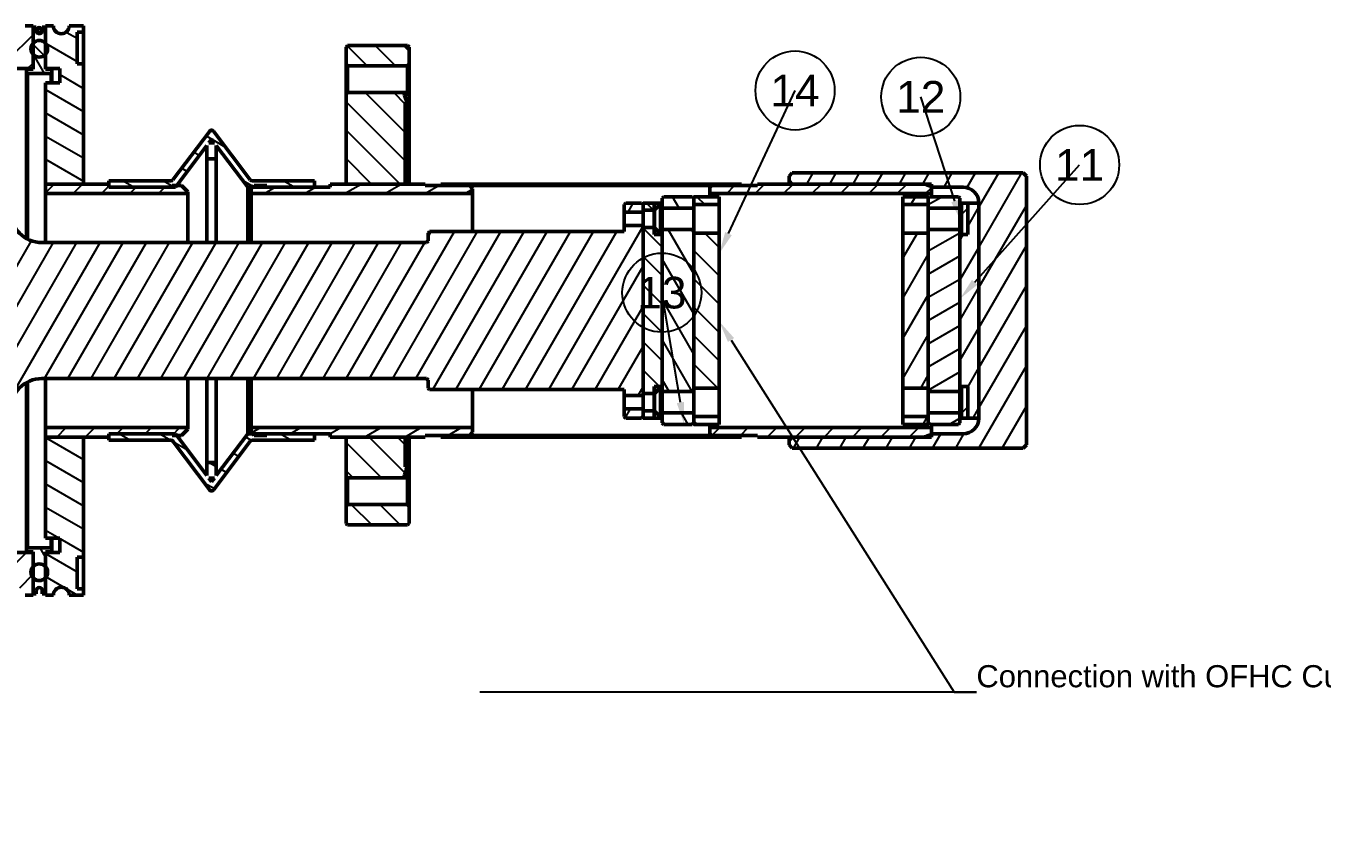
# Model space of a CAD drawing. Header units: millimetres. Extents: x 0 to 841, y 0 to 594.
# Drawn here: x 289.3 to 494.1, y 185.2 to 314.2 of the extents above; entities that cross this region are included whole.
import ezdxf
from ezdxf import colors
from ezdxf.entities.mleader import LeaderData, LeaderLine
from ezdxf.enums import TextEntityAlignment as Align
from ezdxf.math import Vec2, Vec3

# ---------------------------------------------------------------- set-up
doc = ezdxf.new("R2010")
doc.units = ezdxf.units.MM
doc.header["$LTSCALE"] = 0.75
for name, color, linetype, lineweight in [('Balloons', 7, 'Continuous', 25), ('Hatching', 7, 'Continuous', 25), ('Leaders', 7, 'Continuous', 25), ('Visible', 7, 'Continuous', 50)]:
    doc.layers.add(name, color=color, linetype=linetype, lineweight=lineweight)
doc.styles.get("Standard").update_dxf_attribs({"font": 'arial.ttf'})

# ---------------------------------------------------------------- blocks, each defined once
blk = doc.blocks.new('ISO_BALLOON_CIRCULAR_50')
at = {"transparency": 16777216}
blk.add_circle((0, 0), 6.25, dxfattribs=at)
blk.add_attdef('ITEMID', text='', height=5, dxfattribs=at).set_placement((0, 0), align=Align.MIDDLE_CENTER)

msp = doc.modelspace()

# ---------------------------------------------------------------- hatches: boundary and pattern name
at = {"layer": 'Hatching'}
h = msp.add_hatch(dxfattribs=at)
h.set_pattern_fill('ANSI31', color=256, angle=195, style=0)
edge = h.paths.add_edge_path(flags=0)
edge.add_ellipse((151.79, 301.23), major_axis=(-3.17, 0), ratio=1, start_angle=0, end_angle=360)
h.paths.add_polyline_path([(386.79, 253.68), (383.79, 253.68), (383.79, 252.48), (384.04, 252.23), (386.54, 252.23), (386.79, 252.48), (386.79, 253.36)], flags=0)
h.paths.add_polyline_path([(383.79, 284.78), (386.79, 284.78), (386.79, 285.11), (386.79, 285.98), (386.54, 286.23), (384.04, 286.23), (383.79, 285.98)], flags=0)
edge = h.paths.add_edge_path(flags=0)
edge.add_line((180.04, 297.23), (124.54, 297.23))
edge.add_line((124.54, 297.23), (124.54, 291.73))
edge.add_line((124.54, 291.73), (124.29, 291.98))
edge.add_line((124.29, 291.98), (120.29, 291.98))
edge.add_line((120.29, 291.98), (120.04, 291.73))
edge.add_line((120.04, 291.73), (120.04, 276.23))
edge.add_line((120.04, 276.23), (109.04, 276.23))
edge.add_line((109.04, 276.23), (108.54, 275.73))
edge.add_line((108.54, 275.73), (108.54, 262.73))
edge.add_line((108.54, 262.73), (109.04, 262.23))
edge.add_line((109.04, 262.23), (120.04, 262.23))
edge.add_line((120.04, 262.23), (120.04, 246.73))
edge.add_line((120.04, 246.73), (120.29, 246.48))
edge.add_line((120.29, 246.48), (124.29, 246.48))
edge.add_line((124.29, 246.48), (124.54, 246.73))
edge.add_line((124.54, 246.73), (124.54, 241.23))
edge.add_line((124.54, 241.23), (148.79, 241.23))
edge.add_line((148.79, 241.23), (149.04, 242.16))
edge.add_line((149.04, 242.16), (149.04, 243.48))
edge.add_line((149.04, 243.48), (149.09, 243.48))
edge.add_line((149.09, 243.48), (149.09, 242.98))
edge.add_line((149.09, 242.98), (149.34, 242.73))
edge.add_line((149.34, 242.73), (151.3, 242.73))
edge.add_line((151.3, 242.73), (151.3, 243.48))
edge.add_line((151.3, 243.48), (152.3, 243.48))
edge.add_line((152.3, 243.48), (152.3, 242.73))
edge.add_line((152.3, 242.73), (154.24, 242.73))
edge.add_line((154.24, 242.73), (154.49, 242.98))
edge.add_line((154.49, 242.98), (154.49, 243.48))
edge.add_line((154.49, 243.48), (154.54, 243.48))
edge.add_line((154.54, 243.48), (154.54, 242.16))
edge.add_line((154.54, 242.16), (154.79, 241.23))
edge.add_line((154.79, 241.23), (180.04, 241.23))
edge.add_line((180.04, 241.23), (180.04, 230.48))
edge.add_line((180.04, 230.48), (187.44, 230.48))
edge.add_line((187.44, 230.48), (187.44, 224.23))
edge.add_line((187.44, 224.23), (190.44, 224.23))
edge.add_line((190.44, 224.23), (190.44, 230.23))
edge.add_line((190.44, 230.23), (190.44, 231.18))
edge.add_line((190.44, 231.18), (190.44, 232.78))
edge.add_line((190.44, 232.78), (190.44, 232.98))
edge.add_line((190.44, 232.98), (190.44, 234.23))
edge.add_line((190.44, 234.23), (190.54, 234.23))
edge.add_line((190.54, 234.23), (190.54, 247.11))
edge.add_line((190.54, 247.11), (211.04, 247.11))
edge.add_line((211.04, 247.11), (211.92, 247.98))
edge.add_ellipse((212.27, 247.63), major_axis=(-0.354, 0.354), ratio=1, start_angle=315, end_angle=360, ccw=False)
edge.add_line((212.27, 248.13), (252.44, 248.13))
edge.add_ellipse((252.44, 247.63), major_axis=(0, 0.5), ratio=1, start_angle=315, end_angle=360, ccw=False)
edge.add_line((252.79, 247.98), (253.04, 247.73))
edge.add_line((253.04, 247.73), (253.29, 247.73))
edge.add_line((253.29, 247.73), (253.29, 246.98))
edge.add_line((253.29, 246.98), (253.54, 246.73))
edge.add_line((253.54, 246.73), (265.29, 246.73))
edge.add_line((265.29, 246.73), (265.29, 237.98))
edge.add_line((265.29, 237.98), (268.54, 237.98))
edge.add_line((268.54, 237.98), (268.54, 246.73))
edge.add_line((268.54, 246.73), (286.54, 246.73))
edge.add_line((286.54, 246.73), (286.79, 246.98))
edge.add_line((286.79, 246.98), (286.79, 253.48))
edge.add_ellipse((291.79, 253.48), major_axis=(-5, 0), ratio=1, start_angle=-90, end_angle=0, ccw=False)
edge.add_line((291.79, 258.48), (352.54, 258.48))
edge.add_line((352.54, 258.48), (352.79, 258.23))
edge.add_line((352.79, 258.23), (352.79, 256.98))
edge.add_line((352.79, 256.98), (353.04, 256.73))
edge.add_line((353.04, 256.73), (383.79, 256.73))
edge.add_line((383.79, 256.73), (383.79, 255.78))
edge.add_line((383.79, 255.78), (386.79, 255.78))
edge.add_line((386.79, 255.78), (386.79, 256.11))
edge.add_line((386.79, 256.11), (386.79, 282.36))
edge.add_line((386.79, 282.36), (386.79, 282.68))
edge.add_line((386.79, 282.68), (383.79, 282.68))
edge.add_line((383.79, 282.68), (383.79, 281.73))
edge.add_line((383.79, 281.73), (353.04, 281.73))
edge.add_line((353.04, 281.73), (352.79, 281.48))
edge.add_line((352.79, 281.48), (352.79, 280.23))
edge.add_line((352.79, 280.23), (352.54, 279.98))
edge.add_line((352.54, 279.98), (291.79, 279.98))
edge.add_ellipse((291.79, 284.98), major_axis=(0, -5), ratio=1, start_angle=-90, end_angle=0, ccw=False)
edge.add_line((286.79, 284.98), (286.79, 291.48))
edge.add_line((286.79, 291.48), (286.54, 291.73))
edge.add_line((286.54, 291.73), (268.54, 291.73))
edge.add_line((268.54, 291.73), (268.54, 300.48))
edge.add_line((268.54, 300.48), (265.29, 300.48))
edge.add_line((265.29, 300.48), (265.29, 291.73))
edge.add_line((265.29, 291.73), (253.54, 291.73))
edge.add_line((253.54, 291.73), (253.29, 291.48))
edge.add_line((253.29, 291.48), (253.29, 290.73))
edge.add_line((253.29, 290.73), (253.04, 290.73))
edge.add_line((253.04, 290.73), (252.79, 290.48))
edge.add_ellipse((252.44, 290.83), major_axis=(0.354, -0.354), ratio=1, start_angle=-45, end_angle=0, ccw=False)
edge.add_line((252.44, 290.33), (212.27, 290.33))
edge.add_ellipse((212.27, 290.83), major_axis=(0, -0.5), ratio=1, start_angle=-45, end_angle=0, ccw=False)
edge.add_line((211.92, 290.48), (211.04, 291.36))
edge.add_line((211.04, 291.36), (190.54, 291.36))
edge.add_line((190.54, 291.36), (190.54, 304.23))
edge.add_line((190.54, 304.23), (190.44, 304.23))
edge.add_line((190.44, 304.23), (190.44, 305.48))
edge.add_line((190.44, 305.48), (190.44, 305.68))
edge.add_line((190.44, 305.68), (190.44, 307.28))
edge.add_line((190.44, 307.28), (190.44, 308.23))
edge.add_line((190.44, 308.23), (190.44, 314.23))
edge.add_line((190.44, 314.23), (187.44, 314.23))
edge.add_line((187.44, 314.23), (187.44, 307.98))
edge.add_line((187.44, 307.98), (180.04, 307.98))
edge.add_line((180.04, 307.98), (180.04, 297.23))
h = msp.add_hatch(dxfattribs=at)
h.set_pattern_fill('ANSI31', color=256, angle=180, style=0)
edge = h.paths.add_edge_path(flags=0)
edge.add_line((285.39, 313.23), (285.39, 309.03))
edge.add_line((285.39, 309.03), (287.39, 309.03))
edge.add_line((287.39, 309.03), (287.39, 308.98))
edge.add_line((287.39, 308.98), (287.39, 307.98))
edge.add_line((287.39, 307.98), (287.39, 307.48))
edge.add_line((287.39, 307.48), (290.39, 307.48))
edge.add_line((290.39, 307.48), (290.39, 309.71))
edge.add_line((290.39, 309.71), (290.39, 311.5))
edge.add_line((290.39, 311.5), (290.39, 314.23))
edge.add_line((290.39, 314.23), (289.14, 314.23))
edge.add_ellipse((287.89, 314.23), major_axis=(1.25, 0), ratio=1, start_angle=-180, end_angle=0, ccw=False)
edge.add_line((286.64, 314.23), (284.39, 314.23))
edge.add_line((284.39, 314.23), (284.39, 313.23))
edge.add_line((284.39, 313.23), (285.39, 313.23))
edge = h.paths.add_edge_path(flags=0)
edge.add_line((285.39, 229.43), (285.39, 225.23))
edge.add_line((285.39, 225.23), (284.39, 225.23))
edge.add_line((284.39, 225.23), (284.39, 224.23))
edge.add_line((284.39, 224.23), (286.64, 224.23))
edge.add_ellipse((287.89, 224.23), major_axis=(-1.25, 0), ratio=1, start_angle=-180, end_angle=0, ccw=False)
edge.add_line((289.14, 224.23), (290.39, 224.23))
edge.add_line((290.39, 224.23), (290.39, 224.43))
edge.add_line((290.39, 224.43), (290.39, 226.96))
edge.add_line((290.39, 226.96), (290.39, 228.75))
edge.add_line((290.39, 228.75), (290.39, 230.98))
edge.add_line((290.39, 230.98), (287.39, 230.98))
edge.add_line((287.39, 230.98), (287.39, 230.48))
edge.add_line((287.39, 230.48), (287.39, 229.48))
edge.add_line((287.39, 229.48), (287.39, 229.43))
edge.add_line((287.39, 229.43), (285.39, 229.43))
h = msp.add_hatch(dxfattribs=at)
h.set_pattern_fill('ANSI31', color=256, angle=105, style=0)
edge = h.paths.add_edge_path(flags=0)
edge.add_ellipse((291.37, 313.51), major_axis=(-0.45, 0), ratio=1, start_angle=0, end_angle=360)
edge = h.paths.add_edge_path(flags=0)
edge.add_ellipse((291.37, 313.51), major_axis=(0.35, 0), ratio=1, start_angle=0, end_angle=360, ccw=False)
h = msp.add_hatch(dxfattribs=at)
h.set_pattern_fill('ANSI31', color=256, angle=105, style=0)
edge = h.paths.add_edge_path(flags=0)
edge.add_line((292.34, 224.23), (293.59, 224.23))
edge.add_ellipse((294.84, 224.23), major_axis=(-1.25, 0), ratio=1, start_angle=-180, end_angle=0, ccw=False)
edge.add_line((296.09, 224.23), (298.34, 224.23))
edge.add_line((298.34, 224.23), (298.34, 225.23))
edge.add_line((298.34, 225.23), (297.34, 225.23))
edge.add_line((297.34, 225.23), (297.34, 230.23))
edge.add_line((297.34, 230.23), (298.34, 230.23))
edge.add_line((298.34, 230.23), (298.34, 249.23))
edge.add_line((298.34, 249.23), (292.34, 249.23))
edge.add_line((292.34, 249.23), (292.34, 233.23))
edge.add_line((292.34, 233.23), (294.59, 233.23))
edge.add_line((294.59, 233.23), (294.59, 230.98))
edge.add_line((294.59, 230.98), (292.34, 230.98))
edge.add_line((292.34, 230.98), (292.34, 228.75))
edge.add_line((292.34, 228.75), (292.34, 226.96))
edge.add_line((292.34, 226.96), (292.34, 224.43))
edge.add_line((292.34, 224.43), (292.34, 224.23))
edge = h.paths.add_edge_path(flags=0)
edge.add_line((293.59, 314.23), (292.34, 314.23))
edge.add_line((292.34, 314.23), (292.34, 311.5))
edge.add_line((292.34, 311.5), (292.34, 309.71))
edge.add_line((292.34, 309.71), (292.34, 307.48))
edge.add_line((292.34, 307.48), (294.59, 307.48))
edge.add_line((294.59, 307.48), (294.59, 305.23))
edge.add_line((294.59, 305.23), (292.34, 305.23))
edge.add_line((292.34, 305.23), (292.34, 289.23))
edge.add_line((292.34, 289.23), (298.34, 289.23))
edge.add_line((298.34, 289.23), (298.34, 308.23))
edge.add_line((298.34, 308.23), (297.34, 308.23))
edge.add_line((297.34, 308.23), (297.34, 313.23))
edge.add_line((297.34, 313.23), (298.34, 313.23))
edge.add_line((298.34, 313.23), (298.34, 314.23))
edge.add_line((298.34, 314.23), (296.09, 314.23))
edge.add_ellipse((294.84, 314.23), major_axis=(1.25, 0), ratio=1, start_angle=-180, end_angle=0, ccw=False)
h = msp.add_hatch(dxfattribs=at)
h.set_pattern_fill('ANSI31', color=256, angle=90, style=0)
edge = h.paths.add_edge_path(flags=0)
edge.add_ellipse((291.37, 310.61), major_axis=(0, -1.32), ratio=1, start_angle=360, end_angle=407.379)
edge.add_ellipse((291.37, 310.61), major_axis=(0.975, -0.897), ratio=1, start_angle=360, end_angle=445.242)
edge.add_ellipse((291.37, 310.61), major_axis=(0.975, 0.897), ratio=1, start_angle=0, end_angle=94.758)
edge.add_ellipse((291.37, 310.61), major_axis=(-0.975, 0.897), ratio=1, start_angle=0, end_angle=85.242)
edge.add_ellipse((291.37, 310.61), major_axis=(-0.975, -0.897), ratio=1, start_angle=360, end_angle=407.379)
edge = h.paths.add_edge_path(flags=0)
edge.add_ellipse((291.37, 227.86), major_axis=(0, 1.33), ratio=1, start_angle=360, end_angle=407.379)
edge.add_ellipse((291.37, 227.86), major_axis=(-0.975, 0.897), ratio=1, start_angle=360, end_angle=445.242)
edge.add_ellipse((291.37, 227.86), major_axis=(-0.975, -0.897), ratio=1, start_angle=360, end_angle=454.758)
edge.add_ellipse((291.37, 227.86), major_axis=(0.975, -0.897), ratio=1, start_angle=360, end_angle=445.242)
edge.add_ellipse((291.37, 227.86), major_axis=(0.975, 0.897), ratio=1, start_angle=360, end_angle=407.379)
h = msp.add_hatch(dxfattribs=at)
h.set_pattern_fill('ANSI31', color=256, angle=75, style=0)
edge = h.paths.add_edge_path(flags=0)
edge.add_line((290.39, 307.38), (289.37, 307.38))
edge.add_line((289.37, 307.38), (289.37, 306.88))
edge.add_line((289.37, 306.88), (289.52, 306.73))
edge.add_line((289.52, 306.73), (293.22, 306.73))
edge.add_line((293.22, 306.73), (293.37, 306.88))
edge.add_line((293.37, 306.88), (293.37, 307.38))
edge.add_line((293.37, 307.38), (292.34, 307.38))
edge.add_line((292.34, 307.38), (292.34, 307.48))
edge.add_line((292.34, 307.48), (292.34, 309.71))
edge.add_ellipse((291.37, 310.61), major_axis=(0.975, -0.897), ratio=1, start_angle=-94.758, end_angle=0, ccw=False)
edge.add_line((290.39, 309.71), (290.39, 307.48))
edge.add_line((290.39, 307.48), (290.39, 307.38))
edge = h.paths.add_edge_path(flags=0)
edge.add_line((289.37, 231.08), (290.39, 231.08))
edge.add_line((290.39, 231.08), (290.39, 230.98))
edge.add_line((290.39, 230.98), (290.39, 228.75))
edge.add_ellipse((291.37, 227.86), major_axis=(-0.975, 0.897), ratio=1, start_angle=-94.758, end_angle=0, ccw=False)
edge.add_line((292.34, 228.75), (292.34, 230.98))
edge.add_line((292.34, 230.98), (292.34, 231.08))
edge.add_line((292.34, 231.08), (293.37, 231.08))
edge.add_line((293.37, 231.08), (293.37, 231.58))
edge.add_line((293.37, 231.58), (293.22, 231.73))
edge.add_line((293.22, 231.73), (289.52, 231.73))
edge.add_line((289.52, 231.73), (289.37, 231.58))
edge.add_line((289.37, 231.58), (289.37, 231.08))
h = msp.add_hatch(dxfattribs=at)
h.set_pattern_fill('ANSI31', color=256, angle=90, style=0)
edge = h.paths.add_edge_path(flags=0)
edge.add_line((349.79, 303.46), (349.54, 303.71))
edge.add_line((349.54, 303.71), (340.09, 303.71))
edge.add_line((340.09, 303.71), (339.84, 303.46))
edge.add_line((339.84, 303.46), (339.84, 289.23))
edge.add_line((339.84, 289.23), (349.19, 289.23))
edge.add_line((349.19, 289.23), (349.19, 301.95))
edge.add_line((349.19, 301.95), (349.49, 302.06))
edge.add_line((349.49, 302.06), (349.05, 303.27))
edge.add_ellipse((349.14, 303.31), major_axis=(-0.094, -0.0342), ratio=1, start_angle=250, end_angle=360, ccw=False)
edge.add_line((349.14, 303.41), (349.79, 303.41))
edge.add_line((349.79, 303.41), (349.79, 303.46))
edge = h.paths.add_edge_path(flags=0)
edge.add_line((349.54, 242.76), (349.79, 243.01))
edge.add_line((349.79, 243.01), (349.79, 243.06))
edge.add_line((349.79, 243.06), (349.14, 243.06))
edge.add_ellipse((349.14, 243.16), major_axis=(0, -0.1), ratio=1, start_angle=250, end_angle=360, ccw=False)
edge.add_line((349.05, 243.19), (349.49, 244.41))
edge.add_line((349.49, 244.41), (349.19, 244.52))
edge.add_line((349.19, 244.52), (349.19, 249.23))
edge.add_line((349.19, 249.23), (339.84, 249.23))
edge.add_line((339.84, 249.23), (339.84, 243.01))
edge.add_line((339.84, 243.01), (340.09, 242.76))
edge.add_line((340.09, 242.76), (349.54, 242.76))
h.paths.add_polyline_path([(340.09, 311.13), (339.84, 310.88), (339.84, 308.16), (340.09, 307.91), (349.54, 307.91), (349.79, 308.16), (349.79, 310.88), (349.54, 311.13)], flags=0)
h.paths.add_polyline_path([(339.84, 235.58), (340.09, 235.33), (349.54, 235.33), (349.79, 235.58), (349.79, 238.31), (349.54, 238.56), (340.09, 238.56), (339.84, 238.31)], flags=0)
h = msp.add_hatch(dxfattribs=at)
h.set_pattern_fill('ANSI31', color=256, angle=105, style=0)
edge = h.paths.add_edge_path(flags=0)
edge.add_line((302.34, 288.73), (312.34, 288.73))
edge.add_line((312.34, 288.73), (312.87, 288.73))
edge.add_line((312.87, 288.73), (313.06, 288.98))
edge.add_line((313.06, 288.98), (317.84, 295.32))
edge.add_line((317.84, 295.32), (317.84, 293.48))
edge.add_ellipse((318.09, 293.48), major_axis=(-0.25, 0), ratio=1, start_angle=0, end_angle=90)
edge.add_line((318.09, 293.23), (319.09, 293.23))
edge.add_ellipse((319.09, 293.48), major_axis=(0, -0.25), ratio=1, start_angle=360, end_angle=450)
edge.add_line((319.34, 293.48), (319.34, 295.32))
edge.add_line((319.34, 295.32), (324.31, 288.73))
edge.add_line((324.31, 288.73), (325.09, 288.73))
edge.add_line((325.09, 288.73), (327.34, 288.73))
edge.add_line((327.34, 288.73), (334.84, 288.73))
edge.add_line((334.84, 288.73), (334.84, 289.73))
edge.add_line((334.84, 289.73), (324.98, 289.73))
edge.add_ellipse((324.98, 290.08), major_axis=(0, -0.35), ratio=1, start_angle=307, end_angle=360, ccw=False)
edge.add_line((324.7, 289.87), (318.87, 297.61))
edge.add_ellipse((318.59, 297.4), major_axis=(0.28, 0.211), ratio=1, start_angle=360, end_angle=466)
edge.add_line((318.31, 297.61), (312.48, 289.87))
edge.add_ellipse((312.2, 290.08), major_axis=(0.28, -0.211), ratio=1, start_angle=-53, end_angle=0, ccw=False)
edge.add_line((312.2, 289.73), (302.34, 289.73))
edge.add_line((302.34, 289.73), (302.34, 289.23))
edge.add_line((302.34, 289.23), (302.34, 288.73))
h.paths.add_polyline_path([(318.59, 296.32), (319.04, 295.73), (318.15, 295.73)], flags=0)
edge = h.paths.add_edge_path(flags=0)
edge.add_line((312.87, 249.73), (312.34, 249.73))
edge.add_line((312.34, 249.73), (302.34, 249.73))
edge.add_line((302.34, 249.73), (302.34, 249.23))
edge.add_line((302.34, 249.23), (302.34, 248.73))
edge.add_line((302.34, 248.73), (312.2, 248.73))
edge.add_ellipse((312.2, 248.38), major_axis=(0, 0.35), ratio=1, start_angle=307, end_angle=360, ccw=False)
edge.add_line((312.48, 248.59), (318.31, 240.85))
edge.add_ellipse((318.59, 241.06), major_axis=(-0.28, -0.211), ratio=1, start_angle=0, end_angle=106)
edge.add_line((318.87, 240.85), (324.7, 248.59))
edge.add_ellipse((324.98, 248.38), major_axis=(-0.28, 0.211), ratio=1, start_angle=307, end_angle=360, ccw=False)
edge.add_line((324.98, 248.73), (334.84, 248.73))
edge.add_line((334.84, 248.73), (334.84, 249.73))
edge.add_line((334.84, 249.73), (327.34, 249.73))
edge.add_line((327.34, 249.73), (325.09, 249.73))
edge.add_line((325.09, 249.73), (324.31, 249.73))
edge.add_line((324.31, 249.73), (319.34, 243.14))
edge.add_line((319.34, 243.14), (319.34, 244.98))
edge.add_ellipse((319.09, 244.98), major_axis=(0.25, 0), ratio=1, start_angle=360, end_angle=450)
edge.add_line((319.09, 245.23), (318.09, 245.23))
edge.add_ellipse((318.09, 244.98), major_axis=(0, 0.25), ratio=1, start_angle=360, end_angle=450)
edge.add_line((317.84, 244.98), (317.84, 243.14))
edge.add_line((317.84, 243.14), (313.06, 249.48))
edge.add_line((313.06, 249.48), (312.87, 249.73))
h.paths.add_polyline_path([(319.04, 242.73), (318.59, 242.14), (318.15, 242.73)], flags=0)
h = msp.add_hatch(dxfattribs=at)
h.set_pattern_fill('ANSI31', color=256, angle=195, style=0)
edge = h.paths.add_edge_path(flags=0)
edge.add_ellipse((437.34, 286.23), major_axis=(0, 2.5), ratio=1, start_angle=-90, end_angle=0, ccw=False)
edge.add_line((439.84, 286.23), (439.84, 252.23))
edge.add_ellipse((437.34, 252.23), major_axis=(2.5, 0), ratio=1, start_angle=-90, end_angle=0, ccw=False)
edge.add_line((437.34, 249.73), (432.34, 249.73))
edge.add_ellipse((430.84, 251.73), major_axis=(1.5, -2), ratio=1, start_angle=323.1301, end_angle=360, ccw=False)
edge.add_line((430.84, 249.23), (410.34, 249.23))
edge.add_line((410.34, 249.23), (409.84, 248.73))
edge.add_line((409.84, 248.73), (409.84, 247.98))
edge.add_line((409.84, 247.98), (410.34, 247.48))
edge.add_line((410.34, 247.48), (446.84, 247.48))
edge.add_line((446.84, 247.48), (447.34, 247.98))
edge.add_line((447.34, 247.98), (447.34, 290.48))
edge.add_line((447.34, 290.48), (446.84, 290.98))
edge.add_line((446.84, 290.98), (410.34, 290.98))
edge.add_line((410.34, 290.98), (409.84, 290.48))
edge.add_line((409.84, 290.48), (409.84, 289.73))
edge.add_line((409.84, 289.73), (410.34, 289.23))
edge.add_line((410.34, 289.23), (430.84, 289.23))
edge.add_ellipse((430.84, 286.73), major_axis=(0, 2.5), ratio=1, start_angle=-36.8699, end_angle=0, ccw=False)
edge.add_line((432.34, 288.73), (437.34, 288.73))
h = msp.add_hatch(dxfattribs=at)
h.set_pattern_fill('ANSI31', color=256, angle=180, style=0)
h.paths.add_polyline_path([(314.84, 287.98), (313.84, 288.98), (313.06, 288.98), (312.34, 288.98), (312.34, 288.73), (302.34, 288.73), (302.34, 289.23), (298.34, 289.23), (292.34, 289.23), (292.34, 287.73), (314.84, 287.73)], flags=0)
h.paths.add_polyline_path([(313.84, 249.48), (314.84, 250.48), (314.84, 250.73), (292.34, 250.73), (292.34, 249.23), (298.34, 249.23), (302.34, 249.23), (302.34, 249.73), (312.34, 249.73), (312.34, 249.48), (313.06, 249.48)], flags=0)
h = msp.add_hatch(dxfattribs=at)
h.set_pattern_fill('ANSI31', color=256, angle=165, style=0)
h.paths.add_polyline_path([(337.34, 289.23), (337.34, 288.73), (334.84, 288.73), (327.34, 288.73), (327.34, 288.98), (325.34, 288.98), (325.09, 288.73), (324.84, 288.48), (324.84, 287.73), (359.84, 287.73), (359.84, 288.48), (359.34, 288.98), (354.84, 288.98), (352.34, 288.98), (352.34, 289.23), (349.19, 289.23), (339.84, 289.23)], flags=0)
h.paths.add_polyline_path([(337.34, 249.73), (337.34, 249.23), (339.84, 249.23), (349.19, 249.23), (352.34, 249.23), (352.34, 249.48), (354.84, 249.48), (359.34, 249.48), (359.84, 249.98), (359.84, 250.73), (324.84, 250.73), (324.84, 249.98), (325.09, 249.73), (325.34, 249.48), (327.34, 249.48), (327.34, 249.73), (334.84, 249.73)], flags=0)
h = msp.add_hatch(dxfattribs=at)
h.set_pattern_fill('ANSI31', color=256, angle=75, style=0)
h.paths.add_polyline_path([(354.84, 289.23), (354.84, 288.98), (359.34, 288.98), (397.59, 288.98), (402.34, 288.98), (402.34, 289.23)], flags=0)
h.paths.add_polyline_path([(354.84, 249.48), (354.84, 249.23), (402.34, 249.23), (402.34, 249.48), (397.59, 249.48), (359.34, 249.48)], flags=0)
h = msp.add_hatch(dxfattribs=at)
h.set_pattern_fill('ANSI31', color=256, angle=180, style=0)
h.paths.add_polyline_path([(397.59, 288.98), (397.34, 288.73), (397.34, 287.73), (432.34, 287.73), (432.34, 288.73), (432.34, 289.23), (430.84, 289.23), (410.34, 289.23), (404.84, 289.23), (404.84, 288.98), (402.34, 288.98)], flags=0)
h.paths.add_polyline_path([(397.34, 249.73), (397.59, 249.48), (402.34, 249.48), (404.84, 249.48), (404.84, 249.23), (410.34, 249.23), (430.84, 249.23), (432.34, 249.23), (432.34, 249.73), (432.34, 250.73), (397.34, 250.73)], flags=0)
h = msp.add_hatch(dxfattribs=at)
h.set_pattern_fill('ANSI31', color=256, angle=75, style=0)
h.paths.add_polyline_path([(390.04, 287.23), (389.79, 286.98), (389.79, 285.43), (394.79, 285.43), (394.79, 285.98), (394.79, 286.98), (394.54, 287.23)], flags=0)
h.paths.add_polyline_path([(389.79, 251.48), (390.04, 251.23), (394.54, 251.23), (394.79, 251.48), (394.79, 252.48), (394.79, 253.04), (389.79, 253.04)], flags=0)
h.paths.add_polyline_path([(394.79, 256.43), (394.79, 256.98), (394.79, 281.48), (394.79, 282.04), (389.79, 282.04), (389.79, 281.13), (389.79, 257.33), (389.79, 256.43)], flags=0)
h = msp.add_hatch(dxfattribs=at)
h.set_pattern_fill('ANSI31', color=256, angle=90, style=0)
h.paths.add_polyline_path([(394.79, 287.23), (394.79, 286.98), (394.79, 285.98), (398.79, 285.98), (398.79, 287.23)], flags=0)
h.paths.add_polyline_path([(394.79, 281.48), (394.79, 256.98), (398.79, 256.98), (398.79, 281.48)], flags=0)
h.paths.add_polyline_path([(394.79, 252.48), (394.79, 251.48), (394.79, 251.23), (398.79, 251.23), (398.79, 252.48)], flags=0)
h = msp.add_hatch(dxfattribs=at)
h.set_pattern_fill('ANSI31', color=256, angle=195, style=0)
h.paths.add_polyline_path([(431.84, 251.23), (431.84, 251.48), (431.84, 252.48), (427.84, 252.48), (427.84, 251.23)], flags=0)
h.paths.add_polyline_path([(431.84, 256.98), (431.84, 281.48), (427.84, 281.48), (427.84, 256.98)], flags=0)
h.paths.add_polyline_path([(431.84, 285.98), (431.84, 286.98), (431.84, 287.23), (427.84, 287.23), (427.84, 285.98)], flags=0)
h = msp.add_hatch(dxfattribs=at)
h.set_pattern_fill('ANSI31', color=256, angle=165, style=0)
h.paths.add_polyline_path([(436.84, 286.98), (436.59, 287.23), (432.09, 287.23), (431.84, 286.98), (431.84, 285.98), (431.84, 285.43), (436.84, 285.43)], flags=0)
h.paths.add_polyline_path([(436.59, 251.23), (436.84, 251.48), (436.84, 253.04), (431.84, 253.04), (431.84, 252.48), (431.84, 251.48), (432.09, 251.23)], flags=0)
h.paths.add_polyline_path([(431.84, 282.04), (431.84, 281.48), (431.84, 256.98), (431.84, 256.43), (436.84, 256.43), (436.84, 257.23), (436.84, 281.23), (436.84, 282.04)], flags=0)
h = msp.add_hatch(dxfattribs=at)
h.set_pattern_fill('ANSI31', color=256, angle=90, style=0)
h.paths.add_polyline_path([(386.79, 285.11), (388.54, 285.11), (388.54, 286.23), (386.79, 286.23), (386.79, 285.98)], flags=0)
h.paths.add_polyline_path([(388.54, 253.36), (386.79, 253.36), (386.79, 252.48), (386.79, 252.23), (388.54, 252.23)], flags=0)
h.paths.add_polyline_path([(386.79, 256.11), (388.54, 256.11), (388.54, 257.23), (389.54, 257.23), (389.69, 257.23), (389.79, 257.33), (389.79, 281.13), (389.69, 281.23), (389.54, 281.23), (388.54, 281.23), (388.54, 282.36), (386.79, 282.36)], flags=0)
h = msp.add_hatch(dxfattribs=at)
h.set_pattern_fill('ANSI31', color=256, angle=105, style=0)
h.paths.add_polyline_path([(389.54, 281.38), (388.57, 282.36), (388.54, 282.36), (388.54, 281.23), (389.54, 281.23)], flags=0)
h.paths.add_polyline_path([(388.57, 256.11), (389.54, 257.08), (389.54, 257.23), (388.54, 257.23), (388.54, 256.11)], flags=0)
h.paths.add_polyline_path([(389.54, 286.23), (388.54, 286.23), (388.54, 285.11), (388.57, 285.11), (389.54, 286.08)], flags=0)
h.paths.add_polyline_path([(388.54, 252.23), (389.54, 252.23), (389.54, 252.38), (388.57, 253.36), (388.54, 253.36)], flags=0)
h = msp.add_hatch(dxfattribs=at)
h.set_pattern_fill('ANSI31', color=256, angle=195, style=0)
h.paths.add_polyline_path([(438.09, 281.23), (437.09, 281.23), (436.84, 281.23), (436.84, 257.23), (437.09, 257.23), (438.09, 257.23), (438.09, 252.23), (439.84, 252.23), (439.84, 286.23), (438.09, 286.23)], flags=0)
h = msp.add_hatch(dxfattribs=at)
h.set_pattern_fill('ANSI31', color=256, angle=180, style=0)
h.paths.add_polyline_path([(437.09, 252.23), (438.09, 252.23), (438.09, 257.23), (437.09, 257.23)], flags=0)
h.paths.add_polyline_path([(438.09, 286.23), (437.09, 286.23), (437.09, 281.23), (438.09, 281.23)], flags=0)
h = msp.add_hatch(dxfattribs=at)
h.set_pattern_fill('ANSI31', color=256, angle=165, style=0)
edge = h.paths.add_edge_path(flags=0)
edge.add_line((290.39, 224.43), (290.89, 224.43))
edge.add_line((290.89, 224.43), (290.89, 224.96))
edge.add_ellipse((291.37, 224.96), major_axis=(-0.475, 0), ratio=1, start_angle=-180, end_angle=0, ccw=False)
edge.add_line((291.84, 224.96), (291.84, 224.43))
edge.add_line((291.84, 224.43), (292.34, 224.43))
edge.add_line((292.34, 224.43), (292.34, 226.96))
edge.add_ellipse((291.37, 227.86), major_axis=(0.975, -0.897), ratio=1, start_angle=265.242, end_angle=360, ccw=False)
edge.add_line((290.39, 226.96), (290.39, 224.43))

# ---------------------------------------------------------------- linework, layer by layer
at = {"layer": 'Visible', "extrusion": (-1e-16, -1, 0)}
for p, q in [((290.39, 314.23), (289.14, 314.23)), ((290.39, 307.48), (290.39, 314.23)), ((290.89, 314.02), (290.39, 314.02)), ((290.89, 313.49), (290.89, 314.02)), ((290.92, 313.51), (290.92, 313.34)), ((291.82, 313.34), (291.82, 313.51)), ((291.84, 314.02), (291.84, 313.49)), ((292.34, 314.02), (291.84, 314.02)), ((293.59, 314.23), (292.34, 314.23)), ((292.34, 314.23), (292.34, 307.48)), ((298.34, 314.23), (296.09, 314.23)), ((298.34, 313.23), (298.34, 314.23)), ((297.34, 308.23), (297.34, 313.23)), ((297.34, 313.23), (298.34, 313.23)), ((298.34, 308.23), (298.34, 313.23)), ((290.39, 309.71), (290.39, 307.38)), ((292.34, 307.38), (292.34, 309.71)), ((340.09, 311.13), (339.84, 310.88)), ((339.84, 310.88), (339.84, 308.16)), ((349.54, 311.13), (340.09, 311.13)), ((349.79, 310.88), (349.54, 311.13)), ((349.79, 308.16), (349.79, 310.88)), ((287.39, 307.48), (290.39, 307.48)), ((290.39, 307.38), (289.37, 307.38)), ((289.37, 307.38), (289.37, 306.88)), ((292.34, 307.48), (294.59, 307.48)), ((293.37, 307.38), (292.34, 307.38)), ((293.37, 306.88), (293.37, 307.38)), ((294.59, 307.48), (294.59, 305.23)), ((298.34, 308.23), (297.34, 308.23)), ((298.34, 289.23), (298.34, 308.23)), ((339.84, 308.16), (340.09, 307.91)), ((339.84, 303.46), (339.84, 308.16)), ((340.09, 307.91), (349.54, 307.91)), ((340.09, 307.91), (340.09, 303.71)), ((349.54, 307.91), (349.79, 308.16)), ((349.54, 303.71), (349.54, 307.91)), ((349.79, 308.16), (349.79, 303.46)), ((289.37, 306.88), (289.52, 306.73)), ((289.37, 280.61), (289.37, 306.88)), ((289.52, 306.73), (293.22, 306.73)), ((289.52, 306.73), (289.52, 280.53)), ((294.59, 305.23), (292.34, 305.23)), ((292.34, 305.23), (292.34, 289.23)), ((293.22, 306.73), (293.37, 306.88)), ((293.22, 305.23), (293.22, 306.73)), ((293.37, 306.88), (293.37, 305.23)), ((340.09, 303.71), (339.84, 303.46)), ((339.84, 303.46), (339.84, 289.23)), ((349.54, 303.71), (340.09, 303.71)), ((349.49, 302.06), (349.05, 303.27)), ((349.14, 303.41), (349.79, 303.41)), ((349.79, 303.46), (349.54, 303.71)), ((349.79, 303.41), (349.79, 303.46)), ((349.79, 289.23), (349.79, 303.41)), ((349.19, 301.95), (349.49, 302.06)), ((349.19, 289.23), (349.19, 301.95)), ((349.49, 289.23), (349.49, 302.06)), ((318.31, 297.61), (312.48, 289.87)), ((324.7, 289.87), (318.87, 297.61)), ((312.87, 288.73), (317.84, 295.32)), ((317.84, 295.32), (317.84, 293.48)), ((318.15, 295.73), (318.59, 296.32)), ((319.04, 295.73), (318.15, 295.73)), ((318.59, 296.32), (319.04, 295.73)), ((318.59, 295.73), (318.59, 296.32)), ((319.34, 293.48), (319.34, 295.32)), ((319.34, 295.32), (324.31, 288.73)), ((317.84, 279.98), (317.84, 293.48)), ((318.09, 293.23), (319.09, 293.23)), ((319.34, 293.48), (319.34, 279.98)), ((410.34, 290.98), (409.84, 290.48)), ((446.84, 290.98), (410.34, 290.98)), ((447.34, 290.48), (446.84, 290.98)), ((302.34, 289.23), (292.34, 289.23)), ((292.34, 289.23), (292.34, 287.73)), ((292.34, 289.23), (298.34, 289.23)), ((312.2, 289.73), (302.34, 289.73)), ((302.34, 289.73), (302.34, 288.73)), ((302.34, 288.73), (302.34, 289.23)), ((313.84, 288.98), (312.34, 288.98)), ((312.34, 288.98), (312.34, 288.73)), ((314.84, 287.98), (313.84, 288.98)), ((325.34, 288.98), (324.84, 288.48)), ((334.84, 289.73), (324.98, 289.73)), ((327.34, 288.98), (325.34, 288.98)), ((327.34, 288.73), (327.34, 288.98)), ((334.84, 288.73), (334.84, 289.73)), ((337.34, 289.23), (337.34, 288.73)), ((352.34, 289.23), (337.34, 289.23)), ((339.84, 289.23), (349.19, 289.23)), ((352.34, 288.98), (352.34, 289.23)), ((359.34, 288.98), (352.34, 288.98)), ((354.84, 289.23), (354.84, 288.98)), ((402.34, 289.23), (354.84, 289.23)), ((354.84, 288.98), (402.34, 288.98)), ((359.84, 288.48), (359.34, 288.98)), ((397.59, 288.98), (397.34, 288.73)), ((404.84, 288.98), (397.59, 288.98)), ((402.34, 288.98), (402.34, 289.23)), ((432.34, 289.23), (404.84, 289.23)), ((404.84, 289.23), (404.84, 288.98)), ((409.84, 290.48), (409.84, 289.73)), ((409.84, 289.73), (410.34, 289.23)), ((409.84, 289.73), (409.84, 289.23)), ((410.34, 289.23), (430.84, 289.23)), ((432.34, 287.73), (432.34, 289.23)), ((447.34, 247.98), (447.34, 290.48)), ((292.34, 287.73), (314.84, 287.73)), ((292.34, 279.98), (292.34, 287.73)), ((302.34, 288.73), (312.87, 288.73)), ((312.34, 288.73), (302.34, 288.73)), ((314.84, 287.73), (314.84, 287.98)), ((314.84, 279.98), (314.84, 287.73)), ((324.31, 288.73), (334.84, 288.73)), ((324.31, 279.98), (324.31, 288.73)), ((324.84, 288.48), (324.84, 287.73)), ((324.84, 287.73), (359.84, 287.73)), ((324.84, 279.98), (324.84, 287.73)), ((337.34, 288.73), (327.34, 288.73)), ((359.84, 287.73), (359.84, 288.48)), ((359.84, 281.73), (359.84, 287.73)), ((390.04, 287.23), (389.79, 286.98)), ((389.79, 286.98), (389.79, 285.43)), ((394.54, 287.23), (390.04, 287.23)), ((394.79, 286.98), (394.54, 287.23)), ((394.79, 287.23), (394.79, 285.98)), ((398.79, 287.23), (394.79, 287.23)), ((394.79, 285.43), (394.79, 286.98)), ((397.34, 288.73), (397.34, 287.73)), ((397.34, 287.73), (432.34, 287.73)), ((397.34, 287.23), (397.34, 287.73)), ((398.79, 285.98), (398.79, 287.23)), ((431.84, 287.23), (427.84, 287.23)), ((427.84, 287.23), (427.84, 285.98)), ((432.09, 287.23), (431.84, 286.98)), ((431.84, 285.98), (431.84, 287.23)), ((431.84, 286.98), (431.84, 285.43)), ((436.59, 287.23), (432.09, 287.23)), ((432.34, 288.73), (437.34, 288.73)), ((432.34, 287.23), (432.34, 287.73)), ((436.84, 286.98), (436.59, 287.23)), ((436.84, 285.43), (436.84, 286.98)), ((384.04, 286.23), (383.79, 285.98)), ((383.79, 285.98), (383.79, 284.78)), ((383.79, 284.78), (386.79, 284.78)), ((383.79, 284.78), (383.79, 282.68)), ((386.54, 286.23), (384.04, 286.23)), ((386.79, 285.98), (386.54, 286.23)), ((388.54, 286.23), (386.79, 286.23)), ((386.79, 286.23), (386.79, 285.11)), ((386.79, 284.78), (386.79, 285.98)), ((386.79, 285.11), (388.54, 285.11)), ((386.79, 284.78), (386.79, 282.68)), ((388.54, 285.11), (388.54, 286.23)), ((389.54, 286.23), (388.54, 286.23)), ((388.54, 286.23), (388.54, 285.11)), ((388.54, 285.11), (388.54, 282.36)), ((388.54, 285.11), (388.57, 285.11)), ((388.54, 282.36), (388.54, 285.11)), ((388.57, 285.11), (389.54, 286.08)), ((388.57, 285.11), (388.57, 282.36)), ((389.54, 286.08), (389.54, 286.23)), ((389.54, 286.08), (389.54, 281.38)), ((389.79, 285.43), (394.79, 285.43)), ((389.79, 282.04), (389.79, 285.43)), ((394.79, 285.98), (398.79, 285.98)), ((394.79, 285.43), (394.79, 282.04)), ((398.79, 285.98), (398.79, 281.48)), ((427.84, 285.98), (431.84, 285.98)), ((427.84, 281.48), (427.84, 285.98)), ((431.84, 285.43), (436.84, 285.43)), ((431.84, 282.04), (431.84, 285.43)), ((436.84, 285.43), (436.84, 282.04)), ((438.09, 286.23), (437.09, 286.23)), ((437.09, 286.23), (437.09, 281.23)), ((439.84, 286.23), (438.09, 286.23)), ((438.09, 286.23), (438.09, 281.23)), ((438.09, 281.23), (438.09, 286.23)), ((439.84, 286.23), (439.84, 252.23)), ((439.84, 252.23), (439.84, 286.23)), ((386.79, 282.68), (383.79, 282.68)), ((383.79, 282.68), (383.79, 281.73)), ((386.79, 255.78), (386.79, 282.68)), ((353.04, 281.73), (352.79, 281.48)), ((352.79, 281.48), (352.79, 280.23)), ((383.79, 281.73), (353.04, 281.73)), ((388.54, 282.36), (386.79, 282.36)), ((386.79, 282.36), (386.79, 256.11)), ((388.54, 281.23), (388.54, 282.36)), ((388.57, 282.36), (388.54, 282.36)), ((388.54, 282.36), (388.54, 281.23)), ((389.69, 281.23), (388.54, 281.23)), ((388.54, 281.23), (389.54, 281.23)), ((389.54, 281.38), (388.57, 282.36)), ((389.54, 281.23), (389.54, 281.38)), ((389.79, 281.13), (389.69, 281.23)), ((394.79, 282.04), (389.79, 282.04)), ((389.79, 282.04), (389.79, 256.43)), ((389.79, 257.33), (389.79, 281.13)), ((394.79, 256.43), (394.79, 282.04)), ((394.79, 281.48), (394.79, 256.98)), ((398.79, 281.48), (394.79, 281.48)), ((398.79, 256.98), (398.79, 281.48)), ((431.84, 281.48), (427.84, 281.48)), ((427.84, 281.48), (427.84, 256.98)), ((431.84, 282.04), (431.84, 256.43)), ((436.84, 282.04), (431.84, 282.04)), ((431.84, 256.98), (431.84, 281.48)), ((436.84, 256.43), (436.84, 282.04)), ((438.09, 281.23), (436.84, 281.23)), ((436.84, 281.23), (436.84, 257.23)), ((437.09, 281.23), (438.09, 281.23)), ((352.54, 279.98), (291.79, 279.98)), ((352.79, 280.23), (352.54, 279.98)), ((291.79, 258.48), (352.54, 258.48)), ((292.34, 250.73), (292.34, 258.48)), ((314.84, 250.73), (314.84, 258.48)), ((317.84, 244.98), (317.84, 258.48)), ((319.34, 258.48), (319.34, 244.98)), ((324.31, 249.73), (324.31, 258.48)), ((324.84, 250.73), (324.84, 258.48)), ((352.54, 258.48), (352.79, 258.23)), ((352.79, 258.23), (352.79, 256.98)), ((289.37, 231.58), (289.37, 257.85)), ((289.52, 257.93), (289.52, 231.73)), ((352.79, 256.98), (353.04, 256.73)), ((353.04, 256.73), (383.79, 256.73)), ((359.84, 250.73), (359.84, 256.73)), ((383.79, 256.73), (383.79, 255.78)), ((386.79, 256.11), (388.54, 256.11)), ((388.54, 256.11), (388.54, 257.23)), ((388.54, 257.23), (389.69, 257.23)), ((389.54, 257.23), (388.54, 257.23)), ((388.54, 257.23), (388.54, 256.11)), ((388.54, 256.11), (388.54, 253.36)), ((388.54, 256.11), (388.57, 256.11)), ((388.54, 253.36), (388.54, 256.11)), ((388.57, 256.11), (389.54, 257.08)), ((388.57, 256.11), (388.57, 253.36)), ((389.54, 257.08), (389.54, 257.23)), ((389.54, 257.08), (389.54, 252.38)), ((389.69, 257.23), (389.79, 257.33)), ((389.79, 256.43), (394.79, 256.43)), ((389.79, 253.04), (389.79, 256.43)), ((394.79, 256.98), (398.79, 256.98)), ((394.79, 256.43), (394.79, 253.04)), ((398.79, 256.98), (398.79, 252.48)), ((427.84, 256.98), (431.84, 256.98)), ((427.84, 252.48), (427.84, 256.98)), ((431.84, 256.43), (436.84, 256.43)), ((431.84, 253.04), (431.84, 256.43)), ((436.84, 257.23), (438.09, 257.23)), ((436.84, 256.43), (436.84, 253.04)), ((438.09, 257.23), (437.09, 257.23)), ((437.09, 257.23), (437.09, 252.23)), ((438.09, 257.23), (438.09, 252.23)), ((438.09, 252.23), (438.09, 257.23)), ((383.79, 255.78), (386.79, 255.78)), ((383.79, 255.78), (383.79, 253.68)), ((386.79, 255.78), (386.79, 253.68)), ((386.79, 253.68), (383.79, 253.68)), ((383.79, 253.68), (383.79, 252.48)), ((383.79, 252.48), (384.04, 252.23)), ((384.04, 252.23), (386.54, 252.23)), ((386.54, 252.23), (386.79, 252.48)), ((386.79, 252.48), (386.79, 253.68)), ((388.54, 253.36), (386.79, 253.36)), ((386.79, 253.36), (386.79, 252.23)), ((386.79, 252.23), (388.54, 252.23)), ((388.54, 252.23), (388.54, 253.36)), ((388.57, 253.36), (388.54, 253.36)), ((388.54, 253.36), (388.54, 252.23)), ((388.54, 252.23), (389.54, 252.23)), ((389.54, 252.38), (388.57, 253.36)), ((389.54, 252.23), (389.54, 252.38)), ((394.79, 253.04), (389.79, 253.04)), ((389.79, 253.04), (389.79, 251.48)), ((394.79, 251.48), (394.79, 253.04)), ((394.79, 252.48), (394.79, 251.23)), ((398.79, 252.48), (394.79, 252.48)), ((398.79, 251.23), (398.79, 252.48)), ((431.84, 252.48), (427.84, 252.48)), ((427.84, 252.48), (427.84, 251.23)), ((436.84, 253.04), (431.84, 253.04)), ((431.84, 253.04), (431.84, 251.48)), ((431.84, 251.23), (431.84, 252.48)), ((436.84, 251.48), (436.84, 253.04)), ((437.09, 252.23), (438.09, 252.23)), ((438.09, 252.23), (439.84, 252.23)), ((314.84, 250.73), (292.34, 250.73)), ((292.34, 250.73), (292.34, 249.23)), ((313.84, 249.48), (314.84, 250.48)), ((314.84, 250.48), (314.84, 250.73)), ((359.84, 250.73), (324.84, 250.73)), ((324.84, 250.73), (324.84, 249.98)), ((324.84, 249.98), (325.34, 249.48)), ((359.34, 249.48), (359.84, 249.98)), ((359.84, 249.98), (359.84, 250.73)), ((389.79, 251.48), (390.04, 251.23)), ((390.04, 251.23), (394.54, 251.23)), ((394.54, 251.23), (394.79, 251.48)), ((394.79, 251.23), (398.79, 251.23)), ((397.34, 250.73), (397.34, 251.23)), ((432.34, 250.73), (397.34, 250.73)), ((397.34, 250.73), (397.34, 249.73)), ((427.84, 251.23), (431.84, 251.23)), ((431.84, 251.48), (432.09, 251.23)), ((432.09, 251.23), (436.59, 251.23)), ((432.34, 250.73), (432.34, 251.23)), ((432.34, 249.23), (432.34, 250.73)), ((436.59, 251.23), (436.84, 251.48)), ((292.34, 249.23), (302.34, 249.23)), ((298.34, 249.23), (292.34, 249.23)), ((292.34, 249.23), (292.34, 233.23)), ((298.34, 230.23), (298.34, 249.23)), ((312.87, 249.73), (302.34, 249.73)), ((302.34, 249.73), (302.34, 248.73)), ((302.34, 249.23), (302.34, 249.73)), ((302.34, 249.73), (312.34, 249.73)), ((302.34, 248.73), (312.2, 248.73)), ((312.34, 249.73), (312.34, 249.48)), ((312.34, 249.48), (313.84, 249.48)), ((312.48, 248.59), (318.31, 240.85)), ((317.84, 243.14), (312.87, 249.73)), ((318.87, 240.85), (324.7, 248.59)), ((324.31, 249.73), (319.34, 243.14)), ((334.84, 249.73), (324.31, 249.73)), ((324.98, 248.73), (334.84, 248.73)), ((325.34, 249.48), (327.34, 249.48)), ((327.34, 249.48), (327.34, 249.73)), ((327.34, 249.73), (337.34, 249.73)), ((334.84, 248.73), (334.84, 249.73)), ((337.34, 249.73), (337.34, 249.23)), ((337.34, 249.23), (352.34, 249.23)), ((349.19, 249.23), (339.84, 249.23)), ((339.84, 249.23), (339.84, 243.01)), ((349.19, 244.52), (349.19, 249.23)), ((349.49, 244.41), (349.49, 249.23)), ((349.79, 243.74), (349.79, 249.23)), ((352.34, 249.23), (352.34, 249.48)), ((352.34, 249.48), (359.34, 249.48)), ((354.84, 249.48), (354.84, 249.23)), ((402.34, 249.48), (354.84, 249.48)), ((354.84, 249.23), (402.34, 249.23)), ((397.34, 249.73), (397.59, 249.48)), ((397.59, 249.48), (404.84, 249.48)), ((402.34, 249.23), (402.34, 249.48)), ((404.84, 249.48), (404.84, 249.23)), ((404.84, 249.23), (432.34, 249.23)), ((410.34, 249.23), (409.84, 248.73)), ((409.84, 249.23), (409.84, 248.73)), ((409.84, 248.73), (409.84, 247.98)), ((409.84, 247.98), (410.34, 247.48)), ((430.84, 249.23), (410.34, 249.23)), ((437.34, 249.73), (432.34, 249.73)), ((446.84, 247.48), (447.34, 247.98)), ((410.34, 247.48), (446.84, 247.48)), ((317.84, 244.98), (317.84, 243.14)), ((319.09, 245.23), (318.09, 245.23)), ((319.34, 243.14), (319.34, 244.98)), ((349.05, 243.19), (349.49, 244.41)), ((349.49, 244.41), (349.19, 244.52)), ((349.29, 243.54), (349.29, 243.74)), ((349.79, 243.74), (349.29, 243.74)), ((349.79, 243.54), (349.79, 243.74)), ((318.59, 242.14), (318.15, 242.73)), ((318.15, 242.73), (319.04, 242.73)), ((319.04, 242.73), (318.59, 242.14)), ((318.59, 242.14), (318.59, 242.73)), ((339.84, 243.01), (340.09, 242.76)), ((339.84, 238.31), (339.84, 243.01)), ((340.09, 242.76), (349.54, 242.76)), ((340.09, 242.76), (340.09, 238.56)), ((349.79, 243.06), (349.14, 243.06)), ((349.79, 243.54), (349.29, 243.54)), ((349.54, 242.76), (349.79, 243.01)), ((349.54, 238.56), (349.54, 242.76)), ((349.79, 243.06), (349.79, 243.54)), ((349.79, 243.01), (349.79, 243.06)), ((349.79, 243.01), (349.79, 238.31)), ((340.09, 238.56), (339.84, 238.31)), ((339.84, 238.31), (339.84, 235.58)), ((349.54, 238.56), (340.09, 238.56)), ((349.79, 238.31), (349.54, 238.56)), ((349.79, 235.58), (349.79, 238.31)), ((339.84, 235.58), (340.09, 235.33)), ((349.54, 235.33), (349.79, 235.58)), ((340.09, 235.33), (349.54, 235.33)), ((289.52, 231.73), (289.37, 231.58)), ((289.37, 231.58), (289.37, 231.08)), ((293.22, 231.73), (289.52, 231.73)), ((292.34, 233.23), (294.59, 233.23)), ((293.22, 231.73), (293.22, 233.23)), ((293.37, 231.58), (293.22, 231.73)), ((293.37, 233.23), (293.37, 231.58)), ((293.37, 231.08), (293.37, 231.58)), ((294.59, 233.23), (294.59, 230.98)), ((290.39, 230.98), (287.39, 230.98)), ((289.37, 231.08), (290.39, 231.08)), ((290.39, 231.08), (290.39, 228.75)), ((290.39, 224.23), (290.39, 230.98)), ((292.34, 228.75), (292.34, 231.08)), ((292.34, 231.08), (293.37, 231.08)), ((294.59, 230.98), (292.34, 230.98)), ((292.34, 230.98), (292.34, 224.23)), ((297.34, 225.23), (297.34, 230.23)), ((297.34, 230.23), (298.34, 230.23)), ((298.34, 225.23), (298.34, 230.23)), ((290.39, 226.96), (290.39, 224.43)), ((292.34, 224.43), (292.34, 226.96)), ((289.14, 224.23), (290.39, 224.23)), ((290.39, 224.43), (290.89, 224.43)), ((290.89, 224.43), (290.89, 224.96)), ((291.84, 224.96), (291.84, 224.43)), ((291.84, 224.43), (292.34, 224.43)), ((292.34, 224.23), (293.59, 224.23)), ((296.09, 224.23), (298.34, 224.23)), ((298.34, 225.23), (297.34, 225.23)), ((298.34, 224.23), (298.34, 225.23))]:
    msp.add_line(p, q, dxfattribs=at)
at = {"layer": 'Visible'}
for centre, radius in [((291.37, 313.51), 0.45), ((291.37, 310.61), 1.32), ((291.37, 227.86), 1.32)]:
    msp.add_circle(centre, radius, dxfattribs=at)
at = {"layer": 'Visible', "extrusion": (3e-16, 0, -1)}
msp.add_circle((-291.37, 313.51), 0.35, dxfattribs=at)
for centre, radius, start, end in [((-294.84, 314.23), 1.25, 180, 0), ((-291.37, 310.61), 1.32, 222.621, 317.379), ((-349.14, 303.31), 0.1, 340, 90), ((-312.2, 290.08), 0.35, 217, 270), ((-324.98, 290.08), 0.35, 270, 323), ((-430.84, 286.73), 2.5, 90, 126.8699), ((-437.34, 286.23), 2.5, 90, 180), ((-291.79, 284.98), 5, 270, 0), ((-291.79, 253.48), 5, 0, 90), ((-437.34, 252.23), 2.5, 180, 270), ((-312.2, 248.38), 0.35, 90, 143), ((-324.98, 248.38), 0.35, 37, 90), ((-430.84, 251.73), 2.5, 233.1301, 270), ((-349.14, 243.16), 0.1, 270, 20), ((-291.37, 227.86), 1.32, 42.621, 137.379), ((-291.37, 227.86), 1.32, 222.621, 317.379), ((-291.37, 224.96), 0.475, 0, 180), ((-294.84, 224.23), 1.25, 0, 180)]:
    msp.add_arc(centre, radius, start, end, dxfattribs=at)
at = {"layer": 'Visible'}
for centre, radius, start, end in [((318.59, 297.4), 0.35, 37, 143), ((318.09, 293.48), 0.25, 180, 270), ((319.09, 293.48), 0.25, 270, 360), ((318.09, 244.98), 0.25, 90, 180), ((319.09, 244.98), 0.25, 0, 90), ((318.59, 241.06), 0.35, 217, 323)]:
    msp.add_arc(centre, radius, start, end, dxfattribs=at)
msp.add_open_spline([(290.89, 313.49), (290.89, 313.44), (290.91, 313.37), (290.95, 313.26), (290.99, 313.2), (291.07, 313.12), (291.13, 313.08), (291.24, 313.03), (291.31, 313.02), (291.43, 313.02), (291.5, 313.03), (291.6, 313.08), (291.66, 313.12), (291.74, 313.2), (291.78, 313.26), (291.83, 313.37), (291.84, 313.44), (291.84, 313.49)], degree=3, knots=[0.1407092, 0.1407092, 0.1407092, 0.1407092, 0.175894, 0.175894, 0.2110742, 0.2110742, 0.2462488, 0.2462488, 0.2814188, 0.2814188, 0.3165887, 0.3165887, 0.3517634, 0.3517634, 0.3869436, 0.3869436, 0.4221284, 0.4221284, 0.4221284, 0.4221284], dxfattribs=at)
for points in [[(389.79, 281.21), (389.73, 281.22), (389.69, 281.23), (389.69, 281.23)], [(389.69, 257.23), (389.69, 257.23), (389.73, 257.24), (389.79, 257.25)]]:
    msp.add_open_spline(points, degree=3, dxfattribs=at)

# ---------------------------------------------------------------- leaders
at = {"layer": 'Balloons'}
ml = msp.add_multileader_block('Standard', dxfattribs=at)
ml.set_content('ISO_BALLOON_CIRCULAR_50', color=256)
ml.set_attribute('ITEMID', '14', width=0)
ml.set_leader_properties()
ml.build(insert=Vec2(0, 0))
ml.multileader.update_dxf_attribs({"has_dogleg": 0, "arrow_head_size": 3.5, "block_connection_type": 1})
ctx = ml.context
ctx.base_point, ctx.char_height, ctx.arrow_head_size, ctx.plane_origin = Vec3(410.78, 304.02), 3.5, 3.5, Vec3(395.79, 278.22)
ctx.attachment_type = 1
notes = []
notes.append((ctx, [(0, (1, 1, 0), (402.78, 304.02), (1, 0), 8, [(0, [(398.79, 278.22)], 0, [])])]))
ctx.block.insert = Vec3(410.78, 304.02)
ml = msp.add_multileader_block('Standard', dxfattribs=at)
ml.set_content('ISO_BALLOON_CIRCULAR_50', color=256)
ml.set_attribute('ITEMID', '12', width=0)
ml.set_leader_properties()
ml.build(insert=Vec2(0, 0))
ml.multileader.update_dxf_attribs({"has_dogleg": 0, "arrow_head_size": 3.5, "block_connection_type": 1})
ctx = ml.context
ctx.base_point, ctx.char_height, ctx.arrow_head_size, ctx.plane_origin = Vec3(430.65, 303.02), 3.5, 3.5, Vec3(438.09, 283.2)
ctx.attachment_type = 1
notes.append((ctx, [(0, (1, 1, 0), (438.65, 303.02), (-1, 0), 8, [(0, [(437.09, 283.2)], 0, [])])]))
ctx.block.insert = Vec3(430.65, 303.02)
ml = msp.add_multileader_block('Standard', dxfattribs=at)
ml.set_content('ISO_BALLOON_CIRCULAR_50', color=256)
ml.set_attribute('ITEMID', '11', width=0)
ml.set_leader_properties()
ml.build(insert=Vec2(0, 0))
ml.multileader.update_dxf_attribs({"has_dogleg": 0, "arrow_head_size": 3.5, "block_connection_type": 1})
ctx = ml.context
ctx.base_point, ctx.char_height, ctx.arrow_head_size, ctx.plane_origin = Vec3(455.75, 292.25), 3.5, 3.5, Vec3(437.84, 271.09)
ctx.attachment_type = 1
notes.append((ctx, [(0, (1, 1, 0), (447.75, 292.25), (1, 0), 8, [(0, [(436.84, 271.09)], 0, [])])]))
ctx.block.insert = Vec3(455.75, 292.25)
ml = msp.add_multileader_block('Standard', dxfattribs=at)
ml.set_content('ISO_BALLOON_CIRCULAR_50', color=256)
ml.set_attribute('ITEMID', '13', width=0)
ml.set_leader_properties()
ml.build(insert=Vec2(0, 0))
ml.multileader.update_dxf_attribs({"has_dogleg": 0, "arrow_head_size": 3.5, "block_connection_type": 1})
ctx = ml.context
ctx.base_point, ctx.char_height, ctx.arrow_head_size, ctx.plane_origin = Vec3(389.74, 272.06), 3.5, 3.5, Vec3(390.22, 287.23)
ctx.attachment_type = 1
notes.append((ctx, [(0, (1, 1, 0), (397.74, 272.06), (-1, 0), 8, [(0, [(393.25, 251.23)], 0, [])])]))
ctx.block.insert = Vec3(389.74, 272.06)
at = {"layer": 'Leaders'}
ml = msp.add_multileader_mtext('Standard', dxfattribs=at)
ml.set_content('Connection with OFHC Cu lamellae', color=256)
ml.set_leader_properties()
ml.build(insert=Vec2(0, 0))
ml.multileader.update_dxf_attribs({"text_left_attachment_type": 5, "text_right_attachment_type": 5, "dogleg_length": 3.5, "arrow_head_size": 3.5})
ctx = ml.context
ctx.base_point, ctx.char_height, ctx.arrow_head_size, ctx.landing_gap_size, ctx.plane_origin = Vec3(439.44, 208.91), 3.5, 3.5, 0, Vec3(395.79, 267.53)
ctx.left_attachment, ctx.right_attachment = 5, 5
notes.append((ctx, [(0, (1, 1, 0), (435.94, 208.91), (1, 0), 3.5, [(0, [(398.79, 267.53)], 0, [])])]))
ctx.mtext.insert, ctx.mtext.flow_direction = Vec3(439.44, 213.17), 5
for ctx, leaders in notes:
    for number, flags, end, landing, length, lines in leaders:
        leader = LeaderData()
        leader.index, (leader.has_last_leader_line, leader.has_dogleg_vector, leader.attachment_direction) = number, flags
        leader.last_leader_point, leader.dogleg_vector, leader.dogleg_length = Vec3(end), Vec3(landing), length
        for number, points, colour, breaks in lines:
            line = LeaderLine()
            line.index, line.vertices, line.color, line.breaks = number, Vec3.list(points), colors.encode_raw_color(colour), breaks
            leader.lines.append(line)
        ctx.leaders.append(leader)

doc.saveas('drawing.dxf')
